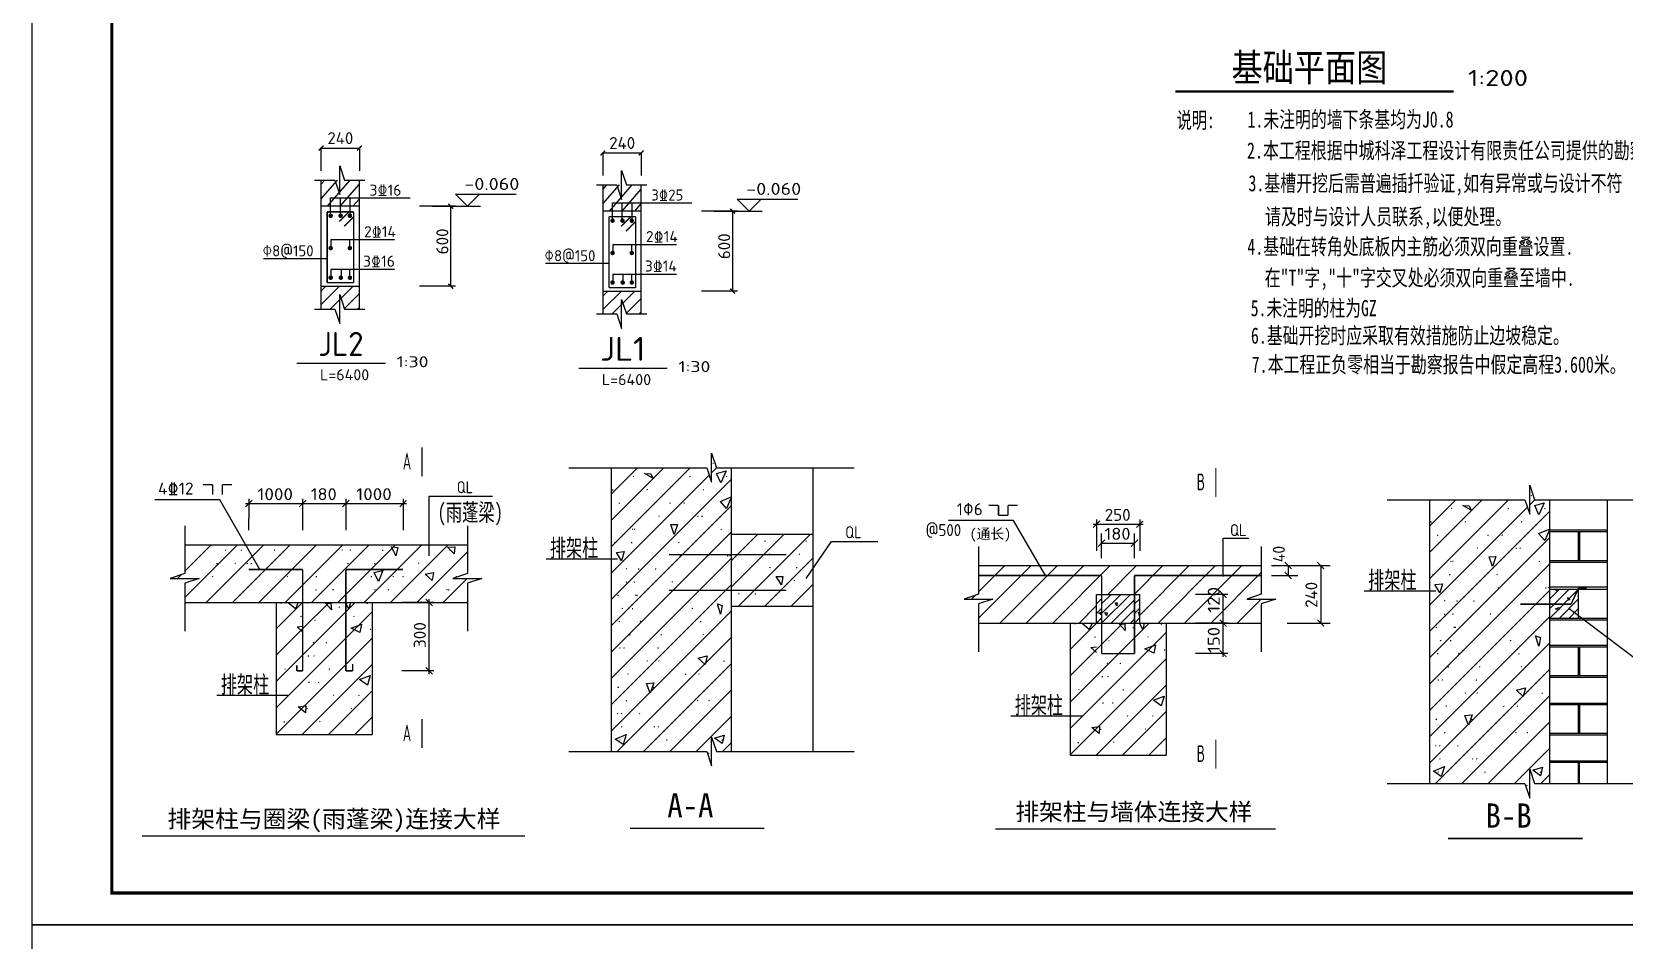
# Model space of a CAD drawing. Header units: millimetres. Extents: x 1442233 to 1526333, y -21810 to 275190.
# Drawn here: x 1442233 to 1491997, y 155915 to 184300 of the extents above; entities that cross this region are included whole.
import ezdxf
from ezdxf.enums import TextEntityAlignment as Align

# ---------------------------------------------------------------- set-up
doc = ezdxf.new("R2010")
doc.units = ezdxf.units.MM
doc.header["$LTSCALE"] = 1500
for name, color, linetype in [('1', 7, 'Continuous'), ('PUB_TITLE', 4, 'Continuous'), ('下划线', 2, 'Continuous'), ('中文', 2, 'Continuous'), ('剖断线', 7, 'Continuous'), ('图框外框__细线', 253, 'Continuous'), ('尺寸线及数字', 253, 'Continuous'), ('层0', 7, 'Continuous'), ('层10102', 7, 'Continuous'), ('折断线', 7, 'Continuous'), ('钢筋', 1, 'Continuous'), ('钢筋标注', 253, 'Continuous')]:
    doc.layers.add(name, color=color, linetype=linetype)
doc.styles.add('HZ', font='', dxfattribs={"width": 0.7, "height": 5})
doc.styles.get("Standard").update_dxf_attribs({"font": 'TSSDENG', "width": 0.75, "bigfont": 'TSSDCHN'})
doc.styles.get('HZ').set_extended_font_data('SimSun')

# ---------------------------------------------------------------- blocks, each defined once
blk = doc.blocks.new('1234')
at = {"layer": 'PUB_TITLE'}
blk.add_lwpolyline([(1825234, 779394), (1909334, 779394), (1909334, 838794), (1825234, 838794)], close=True, dxfattribs=at)
at = {"layer": 'PUB_TITLE', "const_width": 100}
blk.add_lwpolyline([(1827734, 780394), (1908334, 780394), (1908334, 837794), (1827734, 837794)], close=True, dxfattribs=at)

msp = doc.modelspace()

# ---------------------------------------------------------------- linework, layer by layer
at = {"layer": '下划线', "const_width": 70}
msp.add_lwpolyline([(1477973, 182438), (1486673, 182438)], dxfattribs=at)
at = {"layer": '剖断线', "const_width": 35}
for points in [[(1454426, 170414), (1454426, 171314)], [(1479238, 169768), (1479238, 170668)], [(1454426, 161924), (1454426, 162824)], [(1479238, 161278), (1479238, 162178)]]:
    msp.add_lwpolyline(points, dxfattribs=at)
at = {"layer": '图框外框__细线'}
for p, q in [((1460341, 170679), (1460341, 161807)), ((1464091, 170679), (1464091, 161807)), ((1466641, 170679), (1466641, 161807)), ((1454654, 167921), (1454654, 169788)), ((1454654, 169788), (1456630, 169788)), ((1448105, 169673), (1446072, 169673)), ((1449361, 167497), (1448105, 169673)), ((1485913, 169678), (1485913, 160805)), ((1489663, 169678), (1489663, 160805)), ((1491463, 169678), (1491463, 160805)), ((1449012, 168728), (1449012, 169092)), ((1472917, 169028), (1470884, 169028)), ((1473908, 167310), (1472917, 169028)), ((1491463, 168730), (1489663, 168730)), ((1447009, 168266), (1455844, 168266)), ((1466641, 168591), (1464091, 168591)), ((1466434, 167221), (1467228, 168372)), ((1467228, 168372), (1468675, 168372)), ((1479466, 167275), (1479466, 168475)), ((1479466, 168475), (1480269, 168475)), ((1491463, 168670), (1489663, 168670)), ((1490563, 168670), (1490563, 167770)), ((1490601, 168670), (1490601, 167770)), ((1460540, 167823), (1458302, 167823)), ((1491463, 167770), (1489663, 167770)), ((1491463, 167717), (1489663, 167717)), ((1471820, 167621), (1480656, 167621)), ((1471820, 167621), (1480656, 167621)), ((1475508, 166721), (1476858, 166721)), ((1475508, 165821), (1475508, 166721)), ((1476858, 165821), (1476858, 166721)), ((1486112, 166821), (1483874, 166821)), ((1491456, 166950), (1489656, 166950)), ((1491463, 166870), (1489663, 166870)), ((1490563, 166870), (1490563, 165970)), ((1447009, 166466), (1455844, 166466)), ((1449871, 166466), (1449871, 162341)), ((1452871, 166466), (1452871, 162341)), ((1466641, 166341), (1464091, 166341)), ((1490274, 166281), (1492491, 164612)), ((1471820, 165821), (1480656, 165821)), ((1471820, 165821), (1480656, 165821)), ((1474683, 165821), (1474683, 161696)), ((1474683, 165821), (1474683, 161696)), ((1477683, 165821), (1477683, 161696)), ((1477683, 165821), (1477683, 161696)), ((1491463, 165970), (1489663, 165970)), ((1491463, 165910), (1489663, 165910)), ((1491463, 165122), (1489663, 165122)), ((1491463, 165070), (1489663, 165070)), ((1490563, 165070), (1490563, 164170)), ((1490601, 165070), (1490601, 164170)), ((1491463, 164170), (1489663, 164170)), ((1491463, 164125), (1489663, 164125)), ((1450254, 163556), (1448016, 163556)), ((1491463, 163315), (1489663, 163315)), ((1491463, 163270), (1489663, 163270)), ((1490563, 163270), (1490563, 162370)), ((1490601, 163270), (1490601, 162370)), ((1475066, 162911), (1472828, 162911)), ((1449871, 162341), (1452871, 162341)), ((1491463, 162370), (1489663, 162370)), ((1491463, 162317), (1489663, 162317)), ((1474683, 161696), (1477683, 161696)), ((1474683, 161696), (1477683, 161696)), ((1491463, 161507), (1489663, 161507)), ((1491463, 161470), (1489663, 161470)), ((1490563, 161470), (1490563, 160805)), ((1490593, 161470), (1490593, 160805))]:
    msp.add_line(p, q, dxfattribs=at)
at = {"layer": '尺寸线及数字'}
for p, q in [((1451269, 180667), (1452469, 180667)), ((1451269, 180667), (1451269, 179961)), ((1452469, 180667), (1452469, 179961)), ((1460078, 180514), (1461278, 180514)), ((1460078, 180514), (1460078, 179808)), ((1461278, 180514), (1461278, 179808)), ((1451269, 179667), (1451269, 175637)), ((1451269, 179530), (1451389, 179667)), ((1451269, 179074), (1451787, 179667)), ((1451472, 178850), (1452185, 179667)), ((1452469, 175637), (1452469, 179667)), ((1451870, 178850), (1452469, 179536)), ((1460078, 179514), (1460078, 175484)), ((1460078, 179377), (1460198, 179514)), ((1460078, 178921), (1460596, 179514)), ((1460281, 178697), (1460994, 179514)), ((1460680, 178697), (1461278, 179384)), ((1461278, 175484), (1461278, 179514)), ((1452469, 178850), (1451269, 178850)), ((1451566, 178545), (1451566, 179111)), ((1451566, 179111), (1454053, 179111)), ((1451876, 178545), (1451876, 179111)), ((1452186, 178545), (1452186, 179111)), ((1452269, 178850), (1452469, 179080)), ((1455478, 178850), (1454350, 178850)), ((1455328, 176350), (1455328, 178850)), ((1461278, 178697), (1460078, 178697)), ((1460375, 178393), (1460375, 178958)), ((1460375, 178958), (1462863, 178958)), ((1460685, 178393), (1460685, 178958)), ((1460995, 178393), (1460995, 178958)), ((1461078, 178697), (1461278, 178928)), ((1464287, 178697), (1463159, 178697)), ((1464137, 176197), (1464137, 178697)), ((1451579, 177806), (1451579, 177516)), ((1451579, 177806), (1453569, 177806)), ((1451579, 177806), (1451579, 177516)), ((1451579, 177806), (1453569, 177806)), ((1452164, 177806), (1452164, 177516)), ((1452164, 177806), (1452164, 177516)), ((1451445, 177211), (1449477, 177211)), ((1460389, 177654), (1460389, 177364)), ((1460389, 177654), (1462378, 177654)), ((1460389, 177654), (1460389, 177364)), ((1460389, 177654), (1462378, 177654)), ((1460973, 177654), (1460973, 177364)), ((1460973, 177654), (1460973, 177364)), ((1451579, 176881), (1451579, 176591)), ((1451579, 176881), (1453569, 176881)), ((1451897, 176881), (1451897, 176591)), ((1452164, 176881), (1452164, 176591)), ((1460254, 177059), (1458286, 177059)), ((1460389, 176729), (1460389, 176439)), ((1460389, 176729), (1462378, 176729)), ((1460706, 176729), (1460706, 176439)), ((1460973, 176729), (1460973, 176439)), ((1451269, 176350), (1452469, 176350)), ((1455478, 176350), (1454350, 176350)), ((1455471, 176350), (1454370, 176350)), ((1460078, 176197), (1461278, 176197)), ((1464287, 176197), (1463159, 176197)), ((1464280, 176197), (1463179, 176197)), ((1449012, 169709), (1449012, 169096)), ((1450696, 169709), (1450696, 168728)), ((1452046, 169709), (1452046, 168728)), ((1453835, 169709), (1453835, 168728)), ((1448906, 169559), (1450803, 169559)), ((1450590, 169559), (1452153, 169559)), ((1451940, 169559), (1453941, 169559)), ((1475402, 168913), (1476964, 168913)), ((1475508, 169063), (1475508, 168082)), ((1476858, 169063), (1476858, 168082)), ((1475666, 167851), (1475666, 168620)), ((1475666, 168320), (1476693, 168320)), ((1476693, 167851), (1476693, 168620)), ((1480975, 167621), (1481798, 167621)), ((1480975, 167310), (1481798, 167310)), ((1481468, 167621), (1482813, 167621)), ((1481498, 167621), (1481498, 167310)), ((1482513, 167621), (1482513, 165821)), ((1479612, 166721), (1478605, 166721)), ((1479462, 164764), (1479462, 166721)), ((1454800, 166466), (1453793, 166466)), ((1454650, 164225), (1454650, 166573)), ((1479612, 165821), (1478605, 165821)), ((1481468, 165821), (1482813, 165821)), ((1479612, 164870), (1478605, 164870)), ((1454800, 164331), (1453793, 164331))]:
    msp.add_line(p, q, dxfattribs=at)
at = {"layer": '尺寸线及数字', "color": 7}
for p, q in [((1455845, 178850), (1455470, 179225)), ((1455470, 179225), (1457367, 179225)), ((1456220, 179225), (1455845, 178850)), ((1454750, 178850), (1456250, 178850)), ((1463559, 178697), (1465059, 178697)), ((1464654, 178697), (1464279, 179072)), ((1464279, 179072), (1466176, 179072)), ((1465029, 179072), (1464654, 178697))]:
    msp.add_line(p, q, dxfattribs=at)
at = {"layer": '尺寸线及数字'}
for points, const_width in [([(1451194, 180592), (1451344, 180742)], 45), ([(1452394, 180592), (1452544, 180742)], 45), ([(1460003, 180439), (1460153, 180589)], 45), ([(1461203, 180439), (1461353, 180589)], 45), ([(1455253, 178925), (1455403, 178775)], 45), ([(1464062, 178772), (1464212, 178622)], 45), ([(1455246, 176425), (1455396, 176275)], 45), ([(1455253, 176425), (1455403, 176275)], 45), ([(1464055, 176272), (1464205, 176122)], 45), ([(1464062, 176272), (1464212, 176122)], 45), ([(1448906, 169453), (1449118, 169665)], 35), ([(1450590, 169453), (1450803, 169665)], 35), ([(1451940, 169453), (1452153, 169665)], 35), ([(1453729, 169453), (1453941, 169665)], 35), ([(1475402, 168807), (1475614, 169019)], 35), ([(1476752, 168807), (1476964, 169019)], 35), ([(1475560, 168214), (1475772, 168426)], 36), ([(1476587, 168214), (1476799, 168426)], 36), ([(1481604, 167515), (1481392, 167727)], 36), ([(1482619, 167515), (1482407, 167727)], 36), ([(1481604, 167204), (1481392, 167416)], 36), ([(1479356, 166827), (1479568, 166615)], 35), ([(1454544, 166573), (1454756, 166360)], 35), ([(1479356, 165927), (1479568, 165715)], 35), ([(1482619, 165715), (1482407, 165927)], 36), ([(1479356, 164976), (1479568, 164764)], 35), ([(1454544, 164437), (1454756, 164225)], 35)]:
    msp.add_lwpolyline(points, dxfattribs=dict(at, const_width=const_width))
for points in [[(1451071, 179667), (1451706, 179667), (1451856, 179217), (1451856, 180117), (1452006, 179667), (1452641, 179667)], [(1459880, 179514), (1460515, 179514), (1460665, 179064), (1460665, 179964), (1460815, 179514), (1461450, 179514)], [(1451071, 175637), (1451706, 175637), (1451856, 175187), (1451856, 176087), (1452006, 175637), (1452641, 175637)], [(1459880, 175484), (1460515, 175484), (1460665, 175034), (1460665, 175934), (1460815, 175484), (1461450, 175484)]]:
    msp.add_lwpolyline(points, dxfattribs=at)
at = {"layer": '层0'}
for p, q in [((1451269, 176196), (1451423, 176350)), ((1451269, 175772), (1451848, 176350)), ((1451559, 175637), (1452272, 176350)), ((1460078, 176043), (1460232, 176197)), ((1460078, 175619), (1460657, 176197)), ((1460368, 175484), (1461081, 176197)), ((1451983, 175637), (1452469, 176123)), ((1452407, 175637), (1452469, 175699)), ((1460792, 175484), (1461278, 175971)), ((1461216, 175484), (1461278, 175546))]:
    msp.add_line(p, q, dxfattribs=at)
at = {"layer": '层10102'}
for p, q in [((1461165, 170679), (1460341, 169856)), ((1461988, 170679), (1460341, 169033)), ((1462811, 170679), (1460341, 168210)), ((1460341, 167387), (1463402, 170448)), ((1460341, 166563), (1464091, 170313)), ((1461641, 170349), (1461379, 170499)), ((1461379, 170499), (1461578, 170491)), ((1461578, 170491), (1461641, 170349)), ((1463475, 170520), (1463634, 170679)), ((1463634, 170494), (1463928, 170583)), ((1463762, 170211), (1463634, 170494)), ((1463928, 170583), (1463762, 170211)), ((1463752, 169624), (1464091, 169764)), ((1464091, 169744), (1463942, 169403)), ((1460341, 165740), (1464091, 169490)), ((1463942, 169403), (1463752, 169624)), ((1486736, 169678), (1485913, 168855)), ((1487560, 169678), (1485913, 168032)), ((1488383, 169678), (1485913, 167208)), ((1485913, 166385), (1488974, 169446)), ((1485913, 165562), (1489663, 169312)), ((1487213, 169348), (1486951, 169498)), ((1486951, 169498), (1487149, 169490)), ((1487149, 169490), (1487213, 169348)), ((1489047, 169519), (1489206, 169678)), ((1489205, 169493), (1489500, 169581)), ((1489334, 169209), (1489205, 169493)), ((1489500, 169581), (1489334, 169209)), ((1462204, 168899), (1462411, 168900)), ((1462309, 168592), (1462204, 168899)), ((1462411, 168900), (1462309, 168592)), ((1489324, 168622), (1489663, 168762)), ((1489663, 168742), (1489514, 168401)), ((1447009, 167443), (1447832, 168267)), ((1448655, 168267), (1447009, 166620)), ((1449478, 168267), (1447678, 166467)), ((1450301, 168267), (1448501, 166467)), ((1451125, 168267), (1449325, 166467)), ((1451948, 168267), (1450148, 166467)), ((1452771, 168267), (1450971, 166467)), ((1453594, 168267), (1451794, 166467)), ((1454417, 168267), (1452617, 166467)), ((1455241, 168267), (1453441, 166467)), ((1453611, 167926), (1453477, 168203)), ((1453477, 168203), (1453669, 168190)), ((1455226, 168192), (1455449, 168209)), ((1455449, 168209), (1455436, 167990)), ((1460341, 164917), (1464091, 168667)), ((1464915, 168591), (1464091, 167768)), ((1465738, 168591), (1464091, 166945)), ((1466561, 168591), (1464311, 166341)), ((1485913, 164739), (1489663, 168489)), ((1489514, 168401), (1489324, 168622)), ((1453669, 168190), (1453611, 167926)), ((1454264, 166467), (1455844, 168046)), ((1455436, 167990), (1455226, 168192)), ((1460341, 164094), (1464091, 167844)), ((1460509, 168027), (1460744, 168057)), ((1460666, 167772), (1460509, 168027)), ((1460744, 168057), (1460666, 167772)), ((1465134, 166341), (1466641, 167849)), ((1487775, 167897), (1487983, 167899)), ((1487880, 167590), (1487775, 167897)), ((1487983, 167899), (1487880, 167590)), ((1446785, 167220), (1446898, 167333)), ((1452936, 167409), (1453204, 167471)), ((1453062, 167124), (1452936, 167409)), ((1453204, 167471), (1453062, 167124)), ((1454522, 167348), (1454785, 167406)), ((1454742, 167157), (1454522, 167348)), ((1454785, 167406), (1454742, 167157)), ((1455087, 166467), (1455840, 167220)), ((1465500, 167277), (1465707, 167278)), ((1465658, 167023), (1465500, 167277)), ((1465707, 167278), (1465658, 167023)), ((1471820, 166798), (1472644, 167621)), ((1473467, 167621), (1471820, 165975)), ((1474290, 167621), (1472490, 165821)), ((1475113, 167621), (1473313, 165821)), ((1475937, 167621), (1474137, 165821)), ((1475860, 166721), (1476760, 167621)), ((1476683, 166721), (1477583, 167621)), ((1476858, 166073), (1478406, 167621)), ((1477429, 165821), (1479229, 167621)), ((1478252, 165821), (1480052, 167621)), ((1479076, 165821), (1480656, 167401)), ((1485913, 163916), (1489663, 167666)), ((1460341, 163271), (1464091, 167021)), ((1465957, 166341), (1466641, 167025)), ((1475966, 166721), (1475666, 166421)), ((1476266, 166721), (1475666, 166121)), ((1476566, 166721), (1475666, 165821)), ((1485913, 163092), (1489663, 166842)), ((1486081, 167026), (1486316, 167055)), ((1486238, 166771), (1486081, 167026)), ((1486316, 167055), (1486238, 166771)), ((1489963, 166870), (1489663, 166570)), ((1490263, 166870), (1489663, 166270)), ((1489663, 165970), (1490563, 166870)), ((1489890, 166833), (1489863, 166870)), ((1489883, 166870), (1489890, 166833)), ((1450695, 166467), (1449871, 165643)), ((1450245, 166457), (1450263, 166467)), ((1450469, 166270), (1450245, 166457)), ((1450560, 166467), (1450469, 166270)), ((1451520, 166467), (1450696, 165643)), ((1451593, 166238), (1451397, 166453)), ((1451397, 166453), (1451582, 166432)), ((1451582, 166432), (1451593, 166238)), ((1452046, 166172), (1452341, 166467)), ((1452144, 166269), (1452046, 166442)), ((1452187, 166467), (1452144, 166269)), ((1463756, 166107), (1463660, 166423)), ((1463660, 166423), (1463812, 166370)), ((1463812, 166370), (1463756, 166107)), ((1471597, 166574), (1471710, 166687)), ((1474960, 165821), (1475508, 166370)), ((1475508, 166421), (1475666, 166578)), ((1475508, 166121), (1475666, 166278)), ((1475966, 165821), (1476693, 166548)), ((1476145, 166364), (1476087, 166456)), ((1476087, 166456), (1476157, 166451)), ((1476157, 166451), (1476145, 166364)), ((1476266, 165821), (1476693, 166248)), ((1476693, 166421), (1476858, 166586)), ((1476693, 166121), (1476858, 166286)), ((1479899, 165821), (1480652, 166574)), ((1489849, 166272), (1489958, 166306)), ((1489959, 166233), (1489849, 166272)), ((1489958, 166306), (1489959, 166233)), ((1489963, 165970), (1490563, 166570)), ((1490291, 166535), (1490224, 166618)), ((1490224, 166618), (1490275, 166595)), ((1490263, 165970), (1490563, 166270)), ((1490275, 166595), (1490291, 166535)), ((1449871, 163174), (1452871, 166174)), ((1450520, 165708), (1450696, 165732)), ((1451392, 165516), (1452046, 166170)), ((1452208, 165663), (1452536, 165785)), ((1452536, 165785), (1452485, 165528)), ((1460341, 162447), (1464091, 166197)), ((1475507, 165821), (1474683, 164998)), ((1475057, 165812), (1475075, 165821)), ((1475281, 165624), (1475057, 165812)), ((1475372, 165821), (1475281, 165624)), ((1475508, 165821), (1475666, 165978)), ((1476332, 165821), (1475508, 164998)), ((1475580, 166137), (1475666, 166164)), ((1475666, 166080), (1475580, 166137)), ((1475827, 166061), (1475768, 166152)), ((1475768, 166152), (1475839, 166148)), ((1475839, 166148), (1475827, 166061)), ((1476405, 165592), (1476209, 165807)), ((1476209, 165807), (1476393, 165786)), ((1476393, 165786), (1476405, 165592)), ((1476566, 165821), (1476693, 165948)), ((1476693, 165821), (1476858, 165986)), ((1476854, 166051), (1476817, 166164)), ((1476817, 166164), (1476858, 166164)), ((1476858, 166064), (1476854, 166051)), ((1476858, 165526), (1477153, 165821)), ((1476956, 165623), (1476858, 165797)), ((1476999, 165821), (1476956, 165623)), ((1485913, 162269), (1489663, 166019)), ((1450696, 165645), (1449871, 164820)), ((1449871, 163997), (1451390, 165516)), ((1449871, 162350), (1452871, 165350)), ((1450696, 165551), (1450520, 165708)), ((1450737, 165514), (1450735, 165516)), ((1450737, 165516), (1450737, 165514)), ((1452485, 165528), (1452208, 165663)), ((1460524, 161807), (1464091, 165374)), ((1474683, 162528), (1477683, 165528)), ((1476204, 164870), (1476858, 165525)), ((1489328, 165106), (1489231, 165421)), ((1489231, 165421), (1489384, 165368)), ((1489384, 165368), (1489328, 165106)), ((1463060, 164724), (1463338, 164796)), ((1463273, 164525), (1463060, 164724)), ((1463338, 164796), (1463273, 164525)), ((1475508, 164999), (1474683, 164175)), ((1474683, 163351), (1476202, 164870)), ((1475332, 165063), (1475508, 165086)), ((1475508, 164905), (1475332, 165063)), ((1475549, 164869), (1475547, 164870)), ((1475549, 164870), (1475549, 164869)), ((1477020, 165017), (1477348, 165140)), ((1477297, 164883), (1477020, 165017)), ((1477348, 165140), (1477297, 164883)), ((1485913, 161446), (1489663, 165196)), ((1450686, 162341), (1452871, 164527)), ((1461347, 161807), (1464091, 164551)), ((1474683, 161705), (1477683, 164705)), ((1486096, 160805), (1489663, 164373)), ((1452478, 164056), (1452809, 164181)), ((1452718, 163884), (1452478, 164056)), ((1452809, 164181), (1452718, 163884)), ((1461444, 163931), (1461674, 163955)), ((1461558, 163634), (1461444, 163931)), ((1461674, 163955), (1461558, 163634)), ((1462171, 161807), (1464091, 163728)), ((1475498, 161696), (1477683, 163882)), ((1488631, 163722), (1488910, 163795)), ((1488910, 163795), (1488845, 163524)), ((1450551, 163202), (1450791, 163235)), ((1450791, 163235), (1450781, 163020)), ((1451509, 162341), (1452871, 163704)), ((1477290, 163410), (1477621, 163535)), ((1477530, 163238), (1477290, 163410)), ((1477621, 163535), (1477530, 163238)), ((1486919, 160805), (1489663, 163550)), ((1488845, 163524), (1488631, 163722)), ((1450781, 163020), (1450551, 163202)), ((1452332, 162341), (1452871, 162881)), ((1462994, 161807), (1464091, 162905)), ((1476321, 161696), (1477683, 163059)), ((1487016, 162930), (1487246, 162954)), ((1487130, 162633), (1487016, 162930)), ((1487246, 162954), (1487130, 162633)), ((1460462, 162199), (1460810, 162341)), ((1460810, 162341), (1460709, 162034)), ((1463572, 162230), (1463869, 162321)), ((1463869, 162321), (1463809, 162055)), ((1475363, 162556), (1475603, 162590)), ((1475593, 162374), (1475363, 162556)), ((1475603, 162590), (1475593, 162374)), ((1477144, 161696), (1477683, 162235)), ((1487742, 160805), (1489663, 162726)), ((1460709, 162034), (1460462, 162199)), ((1463809, 162055), (1463572, 162230)), ((1463817, 161807), (1464091, 162081)), ((1488565, 160805), (1489663, 161903)), ((1463448, 161438), (1463475, 161465)), ((1486034, 161197), (1486382, 161340)), ((1486382, 161340), (1486280, 161032)), ((1489144, 161228), (1489441, 161320)), ((1489441, 161320), (1489381, 161054)), ((1486280, 161032), (1486034, 161197)), ((1489381, 161054), (1489144, 161228)), ((1489389, 160805), (1489663, 161080)), ((1489020, 160437), (1489047, 160464))]:
    msp.add_line(p, q, dxfattribs=at)
for points in [[(1463524, 170841), (1463550, 170826), (1463503, 170806), (1463529, 170791)], [(1461029, 170430), (1461055, 170415), (1461008, 170394), (1461035, 170379)], [(1462809, 170422), (1462824, 170397), (1462774, 170402), (1462789, 170376)], [(1463956, 170424), (1463973, 170400), (1463922, 170400), (1463939, 170376)], [(1460405, 170001), (1460405, 169960), (1460364, 170000), (1460364, 169959)], [(1461462, 170017), (1461486, 170000), (1461438, 169984), (1461462, 169967)], [(1463223, 170016), (1463245, 169997), (1463196, 169985), (1463218, 169966)], [(1489096, 169840), (1489122, 169825), (1489075, 169804), (1489101, 169789)], [(1460616, 169591), (1460620, 169553), (1460575, 169587), (1460579, 169549)], [(1462192, 169592), (1462197, 169555), (1462152, 169586), (1462157, 169550)], [(1462634, 169593), (1462642, 169560), (1462594, 169584), (1462602, 169551)], [(1486601, 169428), (1486627, 169413), (1486580, 169393), (1486606, 169378)], [(1488381, 169421), (1488396, 169395), (1488345, 169400), (1488361, 169374)], [(1489528, 169422), (1489545, 169398), (1489494, 169399), (1489511, 169374)], [(1461010, 168783), (1461034, 168766), (1460986, 168749), (1461011, 168732)], [(1461075, 168782), (1461099, 168765), (1461051, 168749), (1461074, 168732)], [(1461837, 169193), (1461859, 169174), (1461810, 169162), (1461833, 169143)], [(1463067, 169184), (1463077, 169153), (1463028, 169171), (1463038, 169140)], [(1463195, 169178), (1463196, 169137), (1463154, 169177), (1463155, 169137)], [(1463791, 168774), (1463803, 168746), (1463753, 168757), (1463766, 168729)], [(1485977, 168999), (1485977, 168958), (1485936, 168999), (1485936, 168958)], [(1487033, 169016), (1487057, 168999), (1487010, 168982), (1487034, 168965)], [(1488794, 169015), (1488817, 168995), (1488767, 168983), (1488790, 168964)], [(1460467, 168359), (1460475, 168326), (1460427, 168349), (1460435, 168316)], [(1460995, 168354), (1460995, 168314), (1460953, 168354), (1460954, 168313)], [(1462468, 168362), (1462480, 168334), (1462430, 168346), (1462442, 168317)], [(1465167, 168404), (1465175, 168370), (1465127, 168395), (1465135, 168361)], [(1466443, 168409), (1466457, 168382), (1466407, 168390), (1466421, 168363)], [(1486188, 168589), (1486191, 168552), (1486147, 168585), (1486150, 168548)], [(1487764, 168590), (1487769, 168554), (1487723, 168585), (1487728, 168548)], [(1488206, 168592), (1488214, 168559), (1488166, 168583), (1488173, 168549)], [(1448286, 168130), (1448312, 168115), (1448265, 168095), (1448290, 168080)], [(1448587, 167719), (1448612, 167703), (1448565, 167684), (1448591, 167668)], [(1448783, 168128), (1448805, 168108), (1448755, 168098), (1448777, 168078)], [(1448978, 167711), (1448992, 167684), (1448941, 167692), (1448955, 167665)], [(1449115, 167705), (1449121, 167670), (1449074, 167697), (1449081, 167663)], [(1449817, 168129), (1449840, 168111), (1449792, 168097), (1449815, 168079)], [(1451926, 168132), (1451954, 168119), (1451909, 168094), (1451937, 168082)], [(1452130, 167706), (1452138, 167672), (1452090, 167697), (1452098, 167663)], [(1452189, 168129), (1452212, 168110), (1452163, 168097), (1452185, 168078)], [(1453217, 168114), (1453220, 168076), (1453177, 168112), (1453179, 168073)], [(1454323, 167720), (1454350, 167705), (1454304, 167683), (1454331, 167669)], [(1455322, 168119), (1455331, 168087), (1455283, 168107), (1455292, 168075)], [(1462516, 167946), (1462522, 167910), (1462475, 167939), (1462481, 167904)], [(1463997, 167945), (1464002, 167908), (1463956, 167940), (1463961, 167903)], [(1464061, 167956), (1464080, 167935), (1464030, 167929), (1464049, 167907)], [(1465279, 168006), (1465307, 167993), (1465262, 167969), (1465289, 167956)], [(1466226, 168002), (1466245, 167980), (1466195, 167974), (1466214, 167952)], [(1486582, 167781), (1486606, 167764), (1486558, 167747), (1486582, 167730)], [(1486647, 167781), (1486671, 167763), (1486622, 167748), (1486646, 167730)], [(1487409, 168192), (1487431, 168173), (1487382, 168160), (1487404, 168141)], [(1488639, 168182), (1488649, 168152), (1488600, 168169), (1488610, 168139)], [(1488767, 168176), (1488768, 168136), (1488726, 168175), (1488727, 168135)], [(1489362, 167773), (1489375, 167744), (1489325, 167756), (1489338, 167727)], [(1447884, 167304), (1447904, 167282), (1447854, 167276), (1447873, 167254)], [(1448040, 167703), (1448043, 167665), (1447999, 167699), (1448002, 167662)], [(1450217, 167308), (1450244, 167293), (1450197, 167272), (1450224, 167257)], [(1451147, 167291), (1451149, 167252), (1451105, 167289), (1451107, 167250)], [(1452858, 167294), (1452866, 167261), (1452818, 167285), (1452826, 167252)], [(1452972, 167702), (1452973, 167662), (1452931, 167700), (1452932, 167661)], [(1453528, 167305), (1453550, 167286), (1453501, 167274), (1453522, 167255)], [(1453848, 167295), (1453857, 167263), (1453808, 167284), (1453817, 167252)], [(1455513, 167293), (1455518, 167257), (1455472, 167287), (1455477, 167251)], [(1460813, 167549), (1460840, 167535), (1460794, 167513), (1460821, 167499)], [(1461217, 167532), (1461219, 167493), (1461176, 167530), (1461178, 167491)], [(1461746, 167535), (1461753, 167500), (1461706, 167527), (1461713, 167492)], [(1465317, 167582), (1465327, 167551), (1465278, 167570), (1465288, 167539)], [(1466154, 167577), (1466156, 167537), (1466113, 167575), (1466115, 167536)], [(1486039, 167358), (1486047, 167325), (1485999, 167347), (1486007, 167315)], [(1486566, 167353), (1486567, 167312), (1486525, 167352), (1486526, 167312)], [(1488039, 167361), (1488052, 167332), (1488002, 167344), (1488014, 167316)], [(1451134, 166882), (1451140, 166847), (1451093, 166874), (1451100, 166840)], [(1451641, 166893), (1451662, 166873), (1451613, 166863), (1451634, 166843)], [(1451662, 166886), (1451674, 166856), (1451624, 166871), (1451636, 166841)], [(1452962, 166889), (1452977, 166863), (1452927, 166868), (1452942, 166842)], [(1453393, 166885), (1453404, 166856), (1453354, 166871), (1453365, 166841)], [(1455217, 166887), (1455230, 166859), (1455180, 166869), (1455193, 166841)], [(1455275, 166881), (1455281, 166845), (1455235, 166875), (1455240, 166839)], [(1460573, 166710), (1460577, 166672), (1460532, 166706), (1460535, 166668)], [(1460831, 167124), (1460839, 167091), (1460790, 167114), (1460799, 167081)], [(1461081, 167127), (1461093, 167097), (1461043, 167112), (1461054, 167082)], [(1461129, 166711), (1461134, 166675), (1461088, 166705), (1461094, 166669)], [(1461165, 166712), (1461172, 166678), (1461125, 166703), (1461132, 166670)], [(1462245, 167136), (1462270, 167120), (1462222, 167102), (1462247, 167086)], [(1464341, 166762), (1464355, 166734), (1464304, 166744), (1464317, 166716)], [(1464860, 166755), (1464864, 166717), (1464819, 166751), (1464823, 166713)], [(1465592, 167181), (1465615, 167163), (1465567, 167148), (1465590, 167130)], [(1466067, 167176), (1466083, 167151), (1466033, 167153), (1466049, 167129)], [(1488088, 166944), (1488093, 166908), (1488047, 166938), (1488053, 166902)], [(1489569, 166943), (1489573, 166907), (1489528, 166938), (1489532, 166902)], [(1489632, 166955), (1489652, 166933), (1489602, 166927), (1489621, 166906)], [(1490038, 166874), (1490044, 166866), (1490025, 166865), (1490032, 166857)], [(1490315, 166722), (1490319, 166711), (1490301, 166717), (1490305, 166706)], [(1450033, 166469), (1450050, 166444), (1449999, 166446), (1450015, 166421)], [(1451857, 166344), (1451865, 166311), (1451817, 166334), (1451825, 166301)], [(1452741, 166458), (1452743, 166419), (1452700, 166456), (1452702, 166417)], [(1460705, 166301), (1460713, 166267), (1460665, 166291), (1460673, 166258)], [(1461025, 166297), (1461026, 166257), (1460984, 166295), (1460985, 166255)], [(1462890, 166302), (1462899, 166270), (1462850, 166290), (1462859, 166258)], [(1475600, 166426), (1475607, 166417), (1475589, 166416), (1475596, 166408)], [(1475610, 166273), (1475614, 166262), (1475596, 166269), (1475600, 166257)], [(1475623, 166572), (1475625, 166560), (1475608, 166570), (1475610, 166557)], [(1475788, 166424), (1475793, 166414), (1475774, 166418), (1475779, 166408)], [(1476144, 166571), (1476145, 166557), (1476129, 166570), (1476130, 166556)], [(1476260, 166578), (1476271, 166573), (1476254, 166564), (1476265, 166559)], [(1476281, 166274), (1476286, 166263), (1476267, 166268), (1476272, 166258)], [(1476525, 166275), (1476531, 166266), (1476512, 166267), (1476518, 166258)], [(1476651, 166423), (1476654, 166411), (1476637, 166419), (1476640, 166407)], [(1476814, 166276), (1476822, 166269), (1476804, 166265), (1476812, 166258)], [(1476827, 166426), (1476834, 166419), (1476816, 166416), (1476823, 166408)], [(1476859, 166572), (1476860, 166558), (1476844, 166570), (1476845, 166557)], [(1486384, 166548), (1486411, 166533), (1486365, 166511), (1486392, 166497)], [(1486789, 166531), (1486791, 166492), (1486748, 166528), (1486750, 166489)], [(1487318, 166533), (1487325, 166499), (1487278, 166525), (1487285, 166491)], [(1489845, 166273), (1489850, 166263), (1489831, 166267), (1489836, 166257)], [(1490281, 166574), (1490287, 166566), (1490268, 166566), (1490275, 166557)], [(1490439, 166421), (1490441, 166408), (1490424, 166419), (1490426, 166406)], [(1450660, 166052), (1450670, 166021), (1450621, 166040), (1450631, 166009)], [(1451094, 165937), (1451108, 165909), (1451058, 165918), (1451072, 165891)], [(1452307, 166060), (1452327, 166038), (1452277, 166032), (1452296, 166010)], [(1460610, 165889), (1460617, 165855), (1460569, 165880), (1460577, 165846)], [(1461250, 165901), (1461273, 165883), (1461225, 165868), (1461249, 165850)], [(1463153, 165887), (1463157, 165850), (1463112, 165882), (1463116, 165845)], [(1474845, 165823), (1474862, 165798), (1474811, 165801), (1474827, 165776)], [(1475614, 166122), (1475617, 166110), (1475600, 166119), (1475602, 166107)], [(1475626, 165971), (1475627, 165957), (1475611, 165971), (1475612, 165956)], [(1475959, 165977), (1475968, 165971), (1475950, 165965), (1475959, 165959)], [(1476009, 165972), (1476011, 165959), (1475994, 165970), (1475996, 165957)], [(1476183, 166124), (1476188, 166114), (1476169, 166117), (1476175, 166108)], [(1476572, 166121), (1476572, 166106), (1476557, 166121), (1476557, 166106)], [(1476743, 166127), (1476752, 166122), (1476735, 166114), (1476745, 166109)], [(1476819, 165972), (1476820, 165958), (1476804, 165970), (1476805, 165956)], [(1477553, 165813), (1477555, 165773), (1477512, 165811), (1477514, 165772)], [(1486402, 166123), (1486410, 166090), (1486362, 166113), (1486370, 166080)], [(1486653, 166125), (1486665, 166095), (1486615, 166110), (1486626, 166081)], [(1487817, 166135), (1487841, 166119), (1487794, 166101), (1487819, 166084)], [(1489891, 166121), (1489893, 166107), (1489876, 166119), (1489878, 166105)], [(1450666, 165653), (1450694, 165639), (1450648, 165616), (1450675, 165602)], [(1451031, 165241), (1451058, 165226), (1451012, 165205), (1451038, 165190)], [(1451455, 165228), (1451464, 165195), (1451415, 165218), (1451424, 165185)], [(1452820, 165652), (1452845, 165636), (1452798, 165617), (1452824, 165601)], [(1460946, 165474), (1460948, 165436), (1460905, 165472), (1460907, 165433)], [(1461920, 165481), (1461932, 165452), (1461882, 165465), (1461894, 165436)], [(1463214, 165488), (1463237, 165470), (1463188, 165457), (1463210, 165438)], [(1475472, 165407), (1475482, 165376), (1475433, 165394), (1475443, 165363)], [(1475906, 165291), (1475920, 165264), (1475870, 165273), (1475883, 165245)], [(1476669, 165698), (1476677, 165665), (1476629, 165689), (1476637, 165655)], [(1477119, 165414), (1477139, 165393), (1477089, 165386), (1477108, 165365)], [(1486144, 165708), (1486148, 165671), (1486104, 165704), (1486107, 165667)], [(1486277, 165299), (1486284, 165266), (1486236, 165290), (1486244, 165257)], [(1486597, 165295), (1486598, 165255), (1486555, 165294), (1486557, 165254)], [(1486701, 165709), (1486706, 165674), (1486660, 165703), (1486665, 165667)], [(1486737, 165711), (1486744, 165677), (1486697, 165702), (1486704, 165668)], [(1488461, 165300), (1488471, 165268), (1488422, 165289), (1488431, 165257)], [(1450896, 164813), (1450899, 164774), (1450855, 164809), (1450858, 164771)], [(1451069, 164818), (1451080, 164788), (1451031, 164804), (1451042, 164774)], [(1460627, 165067), (1460636, 165035), (1460588, 165055), (1460597, 165024)], [(1460756, 165068), (1460766, 165038), (1460717, 165054), (1460728, 165024)], [(1461826, 165062), (1461828, 165024), (1461785, 165060), (1461787, 165021)], [(1475478, 165007), (1475505, 164993), (1475460, 164970), (1475487, 164957)], [(1477632, 165006), (1477657, 164990), (1477610, 164971), (1477635, 164955)], [(1486182, 164887), (1486189, 164853), (1486141, 164879), (1486148, 164845)], [(1486821, 164900), (1486845, 164882), (1486797, 164866), (1486820, 164849)], [(1488724, 164885), (1488729, 164849), (1488684, 164880), (1488688, 164844)], [(1450152, 164413), (1450171, 164392), (1450121, 164386), (1450141, 164364)], [(1451548, 164405), (1451557, 164372), (1451509, 164394), (1451517, 164362)], [(1460861, 164256), (1460887, 164240), (1460840, 164220), (1460865, 164205)], [(1461465, 164666), (1461489, 164649), (1461441, 164633), (1461465, 164616)], [(1461835, 164665), (1461856, 164645), (1461807, 164634), (1461829, 164615)], [(1462677, 164246), (1462689, 164217), (1462639, 164230), (1462651, 164201)], [(1463090, 164253), (1463111, 164233), (1463061, 164223), (1463083, 164203)], [(1463880, 164655), (1463889, 164623), (1463840, 164644), (1463849, 164612)], [(1475843, 164595), (1475870, 164581), (1475823, 164559), (1475850, 164544)], [(1476267, 164582), (1476276, 164550), (1476227, 164572), (1476236, 164539)], [(1486517, 164473), (1486520, 164434), (1486476, 164470), (1486479, 164431)], [(1487492, 164479), (1487504, 164450), (1487454, 164464), (1487466, 164434)], [(1488786, 164487), (1488808, 164468), (1488759, 164456), (1488782, 164437)], [(1450915, 163991), (1450920, 163955), (1450874, 163985), (1450880, 163949)], [(1451214, 163994), (1451224, 163962), (1451175, 163982), (1451185, 163950)], [(1460550, 163843), (1460575, 163827), (1460527, 163809), (1460552, 163793)], [(1460573, 163835), (1460586, 163807), (1460536, 163818), (1460549, 163790)], [(1461668, 163841), (1461688, 163820), (1461638, 163812), (1461659, 163791)], [(1474963, 163768), (1474983, 163747), (1474933, 163740), (1474953, 163719)], [(1475708, 164167), (1475711, 164129), (1475667, 164164), (1475670, 164126)], [(1475881, 164173), (1475892, 164142), (1475843, 164158), (1475854, 164128)], [(1476360, 163759), (1476369, 163727), (1476321, 163749), (1476329, 163716)], [(1486199, 164066), (1486208, 164034), (1486159, 164054), (1486169, 164022)], [(1486327, 164067), (1486338, 164036), (1486289, 164053), (1486299, 164022)], [(1487398, 164061), (1487400, 164022), (1487357, 164059), (1487359, 164020)], [(1451670, 163594), (1451695, 163578), (1451648, 163559), (1451673, 163543)], [(1452464, 163588), (1452481, 163564), (1452431, 163564), (1452448, 163540)], [(1460832, 163418), (1460837, 163381), (1460792, 163412), (1460796, 163376)], [(1463052, 163427), (1463069, 163402), (1463019, 163403), (1463035, 163379)], [(1463414, 163421), (1463424, 163390), (1463375, 163409), (1463385, 163377)], [(1475727, 163345), (1475732, 163310), (1475686, 163339), (1475692, 163304)], [(1476026, 163348), (1476036, 163317), (1475987, 163336), (1475996, 163305)], [(1486433, 163254), (1486459, 163238), (1486411, 163219), (1486437, 163203)], [(1487037, 163665), (1487061, 163647), (1487013, 163632), (1487037, 163614)], [(1487406, 163663), (1487428, 163644), (1487379, 163633), (1487400, 163613)], [(1488249, 163244), (1488261, 163215), (1488211, 163229), (1488223, 163200)], [(1488661, 163252), (1488683, 163232), (1488633, 163222), (1488654, 163202)], [(1489451, 163654), (1489460, 163621), (1489412, 163643), (1489421, 163610)], [(1450146, 162753), (1450146, 162712), (1450104, 162753), (1450105, 162712)], [(1450848, 163171), (1450858, 163140), (1450809, 163158), (1450818, 163127)], [(1451230, 162772), (1451257, 162758), (1451212, 162734), (1451240, 162721)], [(1452230, 163179), (1452249, 163157), (1452199, 163151), (1452219, 163129)], [(1460549, 163012), (1460562, 162984), (1460512, 162995), (1460524, 162966)], [(1460671, 163015), (1460688, 162991), (1460637, 162991), (1460655, 162967)], [(1461235, 163012), (1461249, 162984), (1461198, 162994), (1461211, 162966)], [(1476482, 162948), (1476507, 162932), (1476460, 162913), (1476485, 162897)], [(1477276, 162943), (1477293, 162919), (1477243, 162919), (1477260, 162895)], [(1486122, 162842), (1486146, 162825), (1486099, 162808), (1486123, 162791)], [(1486145, 162833), (1486158, 162805), (1486108, 162816), (1486120, 162788)], [(1487240, 162839), (1487260, 162818), (1487210, 162811), (1487231, 162790)], [(1460671, 162606), (1460691, 162585), (1460642, 162577), (1460662, 162556)], [(1461692, 162605), (1461711, 162584), (1461661, 162578), (1461680, 162556)], [(1461820, 162606), (1461840, 162584), (1461790, 162578), (1461810, 162556)], [(1475660, 162525), (1475670, 162494), (1475621, 162513), (1475630, 162482)], [(1477042, 162533), (1477061, 162512), (1477011, 162505), (1477031, 162484)], [(1486404, 162416), (1486409, 162380), (1486363, 162411), (1486368, 162374)], [(1488624, 162425), (1488641, 162401), (1488590, 162402), (1488607, 162377)], [(1488986, 162420), (1488996, 162388), (1488947, 162407), (1488957, 162376)], [(1460618, 162195), (1460639, 162175), (1460590, 162165), (1460611, 162145)], [(1462090, 162186), (1462099, 162153), (1462051, 162175), (1462060, 162142)], [(1463400, 161773), (1463409, 161740), (1463360, 161764), (1463369, 161730)], [(1463814, 162195), (1463835, 162174), (1463785, 162165), (1463806, 162145)], [(1474958, 162108), (1474958, 162067), (1474916, 162107), (1474917, 162067)], [(1476041, 162126), (1476069, 162113), (1476024, 162089), (1476052, 162076)], [(1486121, 162010), (1486134, 161982), (1486083, 161993), (1486096, 161965)], [(1486243, 162014), (1486260, 161990), (1486209, 161990), (1486226, 161966)], [(1486807, 162011), (1486820, 161983), (1486770, 161993), (1486783, 161965)], [(1486243, 161605), (1486263, 161584), (1486213, 161576), (1486234, 161555)], [(1487263, 161604), (1487283, 161582), (1487233, 161576), (1487252, 161555)], [(1487392, 161604), (1487412, 161583), (1487362, 161576), (1487382, 161555)], [(1486189, 161194), (1486211, 161174), (1486161, 161164), (1486182, 161144)], [(1487662, 161184), (1487671, 161152), (1487623, 161173), (1487631, 161141)], [(1488972, 160772), (1488980, 160739), (1488932, 160762), (1488940, 160729)], [(1489385, 161193), (1489406, 161173), (1489357, 161164), (1489378, 161144)]]:
    msp.add_solid(points, dxfattribs=at)
at = {"layer": '折断线'}
for points in [[(1459020, 170679), (1463325, 170679), (1463475, 170229), (1463475, 171129), (1463625, 170679), (1467930, 170679)], [(1484592, 169678), (1488897, 169678), (1489047, 169228), (1489047, 170128), (1489197, 169678), (1493502, 169678)], [(1447009, 168866), (1447009, 167370), (1446559, 167220), (1447459, 167220), (1447009, 167070), (1447009, 165573)], [(1455844, 168866), (1455844, 167370), (1455394, 167220), (1456294, 167220), (1455844, 167070), (1455844, 165573)], [(1471820, 168221), (1471820, 166724), (1471370, 166574), (1472270, 166574), (1471820, 166424), (1471820, 164927)], [(1471820, 168221), (1471820, 166724), (1471370, 166574), (1472270, 166574), (1471820, 166424), (1471820, 164927)], [(1480656, 168221), (1480656, 166724), (1480206, 166574), (1481106, 166574), (1480656, 166424), (1480656, 164927)], [(1480656, 168221), (1480656, 166724), (1480206, 166574), (1481106, 166574), (1480656, 166424), (1480656, 164927)], [(1459020, 161807), (1463325, 161807), (1463475, 161357), (1463475, 162257), (1463625, 161807), (1467930, 161807)], [(1484592, 160805), (1488897, 160805), (1489047, 160355), (1489047, 161255), (1489197, 160805), (1493502, 160805)]]:
    msp.add_lwpolyline(points, dxfattribs=at)
at = {"layer": '钢筋', "const_width": 45}
for points in [[(1451610, 178675), (1451460, 178675)], [(1451460, 178675), (1451460, 178525)], [(1451877, 178675), (1451462, 178675)], [(1451462, 176460), (1451462, 178675)], [(1451462, 178675), (1452294, 178675)], [(1451920, 178675), (1451770, 178675)], [(1451844, 178375), (1452144, 178675)], [(1452144, 178675), (1452294, 178675)], [(1452294, 178675), (1452294, 176460)], [(1452294, 178675), (1452294, 178525)], [(1452294, 178525), (1451994, 178225)], [(1460419, 178522), (1460269, 178522)], [(1460269, 178522), (1460269, 178372)], [(1460686, 178522), (1460271, 178522)], [(1460271, 176308), (1460271, 178522)], [(1460271, 178522), (1461104, 178522)], [(1460729, 178522), (1460579, 178522)], [(1460654, 178222), (1460954, 178522)], [(1461104, 178372), (1460804, 178072)], [(1460954, 178522), (1461104, 178522)], [(1461104, 178522), (1461104, 176308)], [(1461104, 178522), (1461104, 178372)], [(1452294, 177745), (1452294, 177595)], [(1461104, 177592), (1461104, 177442)], [(1452294, 176460), (1451462, 176460)], [(1461104, 176308), (1460271, 176308)], [(1453286, 173938), (1450510, 173938)], [(1462095, 173786), (1459319, 173786)], [(1447579, 170147), (1447886, 170147)], [(1447886, 170147), (1447886, 169840)], [(1448183, 169840), (1448183, 170147)], [(1448183, 170147), (1448486, 170147)], [(1472136, 169501), (1472443, 169501)], [(1472443, 169501), (1472443, 169194)], [(1472443, 169194), (1472740, 169194)], [(1472740, 169194), (1472740, 169501)], [(1472740, 169501), (1473043, 169501)], [(1462141, 167958), (1465812, 167958)], [(1449012, 167497), (1450696, 167497)], [(1450696, 167497), (1450696, 164331)], [(1452046, 167497), (1452046, 164331)], [(1452046, 167497), (1453835, 167497)], [(1471820, 167310), (1475666, 167310)], [(1471820, 167310), (1475666, 167310)], [(1475666, 164870), (1475666, 167310)], [(1476693, 167310), (1480656, 167310)], [(1476693, 167310), (1480656, 167310)], [(1476693, 164870), (1476693, 167310)], [(1462141, 166847), (1465812, 166847)], [(1490338, 166416), (1490570, 166910)], [(1490570, 166910), (1490825, 166910)], [(1488756, 166416), (1490338, 166416)], [(1475666, 164870), (1476693, 164870)], [(1475666, 164870), (1476693, 164870)], [(1450515, 164331), (1450515, 164506)], [(1450696, 164331), (1450515, 164331)], [(1452046, 164331), (1452257, 164331)], [(1452257, 164331), (1452257, 164548)], [(1460922, 159412), (1465129, 159412)], [(1472348, 159389), (1481108, 159389)], [(1445676, 159166), (1457647, 159166)], [(1486494, 159091), (1490701, 159091)]]:
    msp.add_lwpolyline(points, dxfattribs=at)
at = {"layer": '钢筋', "const_width": 70}
for points in [[(1451607, 178552, 1), (1451537, 178552, 1), (1451607, 178552, 1)], [(1451918, 178552, 1), (1451848, 178552, 1), (1451918, 178552, 1)], [(1452207, 178552, 1), (1452137, 178552, 1), (1452207, 178552, 1)], [(1460417, 178400, 1), (1460347, 178400, 1), (1460417, 178400, 1)], [(1460727, 178400, 1), (1460657, 178400, 1), (1460727, 178400, 1)], [(1461017, 178400, 1), (1460947, 178400, 1), (1461017, 178400, 1)], [(1451607, 177542, 1), (1451537, 177542, 1), (1451607, 177542, 1)], [(1451607, 177542, 1), (1451537, 177542, 1), (1451607, 177542, 1)], [(1452207, 177542, 1), (1452137, 177542, 1), (1452207, 177542, 1)], [(1452207, 177542, 1), (1452137, 177542, 1), (1452207, 177542, 1)], [(1460417, 177390, 1), (1460347, 177390, 1), (1460417, 177390, 1)], [(1460417, 177390, 1), (1460347, 177390, 1), (1460417, 177390, 1)], [(1461017, 177390, 1), (1460947, 177390, 1), (1461017, 177390, 1)], [(1461017, 177390, 1), (1460947, 177390, 1), (1461017, 177390, 1)], [(1451607, 176617, 1), (1451537, 176617, 1), (1451607, 176617, 1)], [(1451925, 176617, 1), (1451855, 176617, 1), (1451925, 176617, 1)], [(1452207, 176617, 1), (1452137, 176617, 1), (1452207, 176617, 1)], [(1460417, 176465, 1), (1460347, 176465, 1), (1460417, 176465, 1)], [(1460734, 176465, 1), (1460664, 176465, 1), (1460734, 176465, 1)], [(1461017, 176465, 1), (1460947, 176465, 1), (1461017, 176465, 1)]]:
    msp.add_lwpolyline(points, format="xyb", dxfattribs=at)

# ---------------------------------------------------------------- block references
at = {"layer": '1'}
for p in [(-383001, -623004), (-383001, -682404)]:
    msp.add_blockref('1234', p, dxfattribs=at)

# ---------------------------------------------------------------- texts
at = {"layer": '中文', "style": 'HZ'}
for s, height, width, p, p2 in [('基础平面图', 867, 0.786319, (1479723, 182753), (1484598, 182753)), ('说明:', 505.7, 0.656706, (1478011, 181288), (1479199, 181288)), ('1.未注明的墙下条基均为J0.8', 505.75, 0.684622, (1480227, 181310), (1486664, 181310)), ('2.本工程根据中城科泽工程设计有限责任公司提供的勘察报告(2019DFDK048).', 505.75, 0.688728, (1480210, 180338), (1497147, 180338)), ('3.基槽开挖后需普遍插扦验证,如有异常或与设计不符', 505.75, 0.687592, (1480255, 179317), (1491943, 179317)), ('请及时与设计人员联系,以便处理。', 505.75, 0.685694, (1480776, 178272), (1488463, 178272)), ('4.基础在转角处底板内主筋必须双向重叠设置.', 505.75, 0.687053, (1480222, 177337), (1490410, 177337)), ('在"T"字,"十"字交叉处必须双向重叠至墙中.', 505.75, 0.686838, (1480762, 176363), (1490450, 176363)), ('5.未注明的柱为GZ', 505.7, 0.680468, (1480326, 175414), (1484264, 175414)), ('6.基础开挖时应采取有效措施防止边坡稳定。', 505.75, 0.686949, (1480332, 174555), (1490269, 174555)), ('7.本工程正负零相当于勘察报告中假定高程3.600米。', 505.75, 0.687592, (1480357, 173649), (1492044, 173649)), ('(雨蓬梁)', 541.9, 0.656274, (1454917, 169015), (1456952, 169015)), ('(通长)', 325.1, 0.927453, (1471543, 168450), (1472837, 168450)), ('排架柱', 541.9, 0.649217, (1458425, 167903), (1459935, 167903)), ('排架柱', 541.9, 0.649217, (1483997, 166901), (1485507, 166901)), ('排架柱', 541.9, 0.649214, (1448139, 163636), (1449649, 163636)), ('排架柱', 541.9, 0.649217, (1472951, 162991), (1474461, 162991)), ('A-A', 758.6, 0.887129, (1462092, 159749), (1463536, 159749)), ('排架柱与墙体连接大样', 541.9, 0.95568, (1472971, 159655), (1480377, 159655)), ('排架柱与圈梁(雨蓬梁)连接大样', 541.87, 0.959137, (1446471, 159431), (1456878, 159431)), ('B-B', 758.6, 0.887121, (1487664, 159428), (1489108, 159428))]:
    msp.add_text(s, height=height, dxfattribs=dict(at, width=width)).set_placement(p, p2, align=Align.FIT)
at = {"layer": '中文', "width": 1.150115}
msp.add_text('1:200', height=500, dxfattribs=at).set_placement((1487113, 182608), (1488993, 182608), align=Align.FIT)
at = {"layer": '中文', "color": 1}
for s, width, p, p2 in [('JL2', 1.045536, (1451183, 174171), (1452601, 174171)), ('JL1', 1.293162, (1459992, 174019), (1461410, 174019))]:
    msp.add_text(s, height=750, dxfattribs=dict(at, width=width)).set_placement(p, p2, align=Align.FIT)
at = {"layer": '剖断线'}
for s, width, p, p2 in [('A', 0.8125, (1453826, 170617), (1454088, 170617)), ('B', 0.928573, (1478638, 169972), (1478900, 169972)), ('A', 0.8125, (1453826, 162127), (1454088, 162127)), ('B', 0.928571, (1478638, 161482), (1478900, 161482))]:
    msp.add_text(s, height=525, dxfattribs=dict(at, width=width)).set_placement(p, p2, align=Align.FIT)
at = {"layer": '尺寸线及数字'}
for s, width, p, p2 in [('240', 1.039997, (1451469, 180790), (1452279, 180790)), ('240', 1.039997, (1460278, 180638), (1461088, 180638)), ('4%%13212', 1.099426, (1446177, 169840), (1447287, 169840)), ('QL', 1.039995, (1455512, 169882), (1456022, 169882)), ('1000', 1.099438, (1449284, 169664), (1450394, 169664)), ('180', 1.123214, (1450951, 169664), (1451761, 169664)), ('1000', 1.099426, (1452371, 169664), (1453481, 169664)), ('1%%1306', 1.146119, (1471139, 169194), (1471949, 169194)), ('250', 1.039997, (1475763, 169018), (1476573, 169018)), ('QL', 1.039995, (1467653, 168476), (1468163, 168476)), ('@500', 0.986675, (1470167, 168542), (1471277, 168542)), ('180', 1.123197, (1475760, 168425), (1476570, 168425)), ('QL', 1.039995, (1479680, 168542), (1480190, 168542))]:
    msp.add_text(s, height=375, dxfattribs=dict(at, width=width)).set_placement(p, p2, align=Align.FIT)
at = {"layer": '尺寸线及数字', "color": 7, "width": 1.132065}
for p, p2 in [((1455459, 179358), (1457469, 179358)), ((1464268, 179205), (1466278, 179205))]:
    msp.add_text(' -0.060', height=375, dxfattribs=at).set_placement(p, p2, align=Align.FIT)
at = {"layer": '尺寸线及数字'}
for s, width, p, p2 in [('600', 1.04, (1455250, 177346), (1455250, 178156)), ('600', 1.04, (1464059, 177194), (1464059, 178004)), ('40', 1.04, (1481393, 167726), (1481393, 168236)), ('120', 1.1232, (1479357, 166145), (1479357, 166955)), ('240', 1.04, (1482408, 166301), (1482408, 167111)), ('300', 1.04, (1454545, 165043), (1454545, 165853)), ('150', 1.1232, (1479357, 164893), (1479357, 165703))]:
    msp.add_text(s, height=375, rotation=90, dxfattribs=dict(at, width=width)).set_placement(p, p2, align=Align.FIT)
at = {"layer": '钢筋标注'}
for s, width, p, p2 in [('3%%13216', 1.091093, (1452784, 179181), (1453783, 179181)), ('3%%13225', 1.01737, (1461593, 179028), (1462592, 179028)), ('2%%13214', 1.060419, (1452614, 177882), (1453613, 177882)), (' %%1308@150', 1.072478, (1449228, 177284), (1451037, 177284)), ('2%%13214', 1.060419, (1461423, 177729), (1462422, 177729)), ('3%%13216', 1.091139, (1452582, 176961), (1453581, 176961)), (' %%1308@150', 1.072478, (1458037, 177132), (1459846, 177132)), ('3%%13214', 1.060403, (1461391, 176809), (1462390, 176809)), ('L=6400', 0.991399, (1451238, 173411), (1452777, 173411)), ('1:30', 1.15826, (1453631, 173817), (1454630, 173817)), ('1:30', 1.15826, (1462440, 173665), (1463439, 173665)), ('L=6400', 0.991399, (1460047, 173259), (1461587, 173259))]:
    msp.add_text(s, height=345, dxfattribs=dict(at, width=width)).set_placement(p, p2, align=Align.FIT)

doc.saveas('drawing.dxf')
